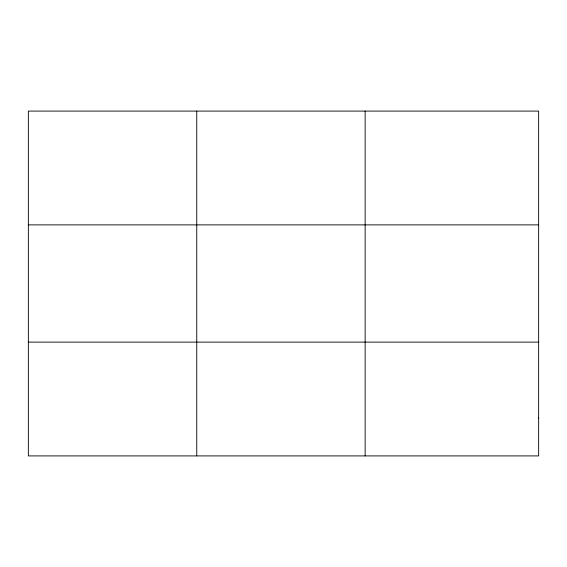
<?xml version="1.0" encoding="UTF-8"?>
<svg xmlns="http://www.w3.org/2000/svg" width="567" height="567" viewBox="0 0 567 567"><rect width="100%" height="100%" fill="white"/><g stroke="black" fill="none" stroke-linecap="round" stroke-linejoin="round"><path stroke-width="0.85" d="M196.749 111.089L196.749 455.911M365.148 111.089L365.148 455.911M28.35 224.879L538.65 224.879M28.35 342.121L538.65 342.121M538.65 417.978L538.65 455.911L28.35 455.911L28.35 111.089L538.65 111.089L538.65 417.978"/></g></svg>
